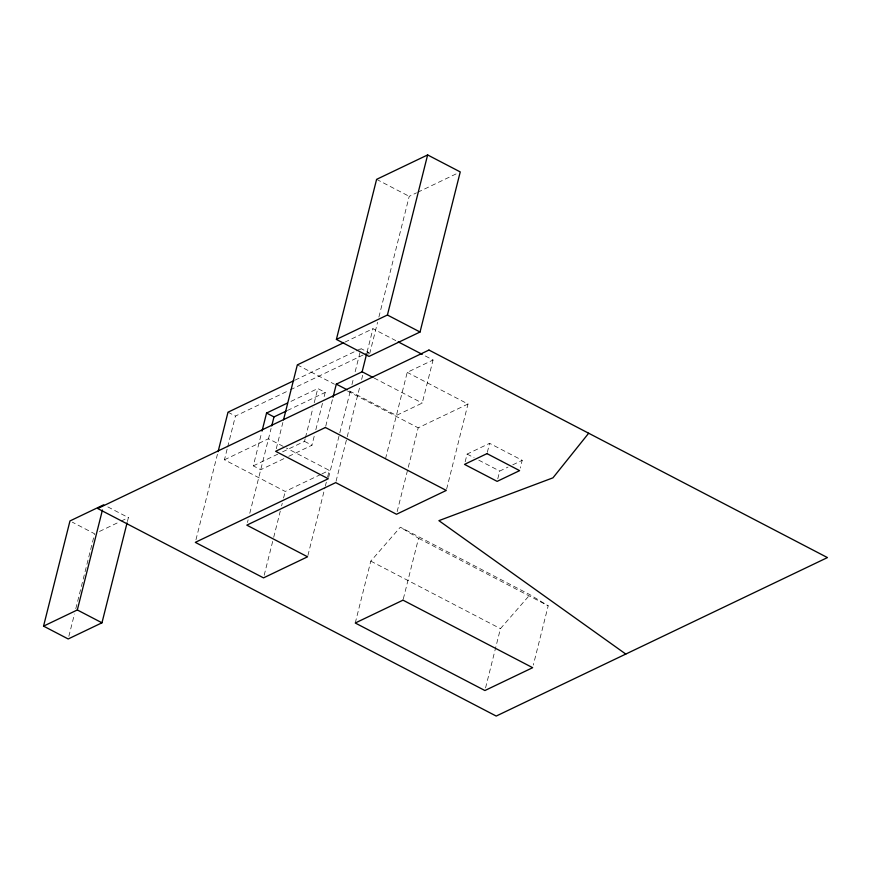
<?xml version="1.0" encoding="UTF-8"?>
<svg xmlns="http://www.w3.org/2000/svg" width="871" height="871" viewBox="0 0 871 871"><rect width="100%" height="100%" fill="white"/><g stroke="black" fill="none" stroke-linecap="round" stroke-linejoin="round"><path stroke-width="0.65" stroke-dasharray="4.36 3.27" d="M68.853 636.331L74.471 613.979M75.788 608.72L94.612 533.781L72.315 522.165M127.406 521.566L128.396 517.614L106.099 506.007M195.975 539.726L217.434 454.27M320.713 474.477L285.22 491.451L224.446 459.801L227.353 448.227M227.679 446.943L235.431 416.066L289.118 390.393M283.892 458.658L260.723 469.741L253.287 465.865L261.703 432.375M247.462 522.513L248.126 519.867M249.781 513.28L271.088 428.467M276.281 448.696L282.857 422.5M264.174 575.263L273.385 538.594M273.712 537.287L280.288 511.092M281.605 505.855L282.258 503.242M283.576 498.005L285.22 491.451M282.563 451.864L304.512 441.368L305.155 438.788M305.481 437.503L312.929 407.868M314.224 402.718L317.784 388.553L325.21 392.418L323.598 398.864M288.769 456.317L311.949 445.233L314.529 434.934M315.825 429.773L323.272 400.148M325.754 426.169L332.678 398.591M307.909 555.491L325.003 487.401M325.34 486.083L326.32 482.164M327.638 476.916L329.282 470.373L286.385 448.032M328.617 477.428L339.472 434.215M339.799 432.909L350.643 389.74M351.938 384.601L353.55 378.166M355.161 371.732L360.986 348.585L368.411 352.45L367.442 356.315M367.05 352.2L372.962 328.705L395.793 340.605M336.054 481.304L346.908 438.091M347.235 436.785L360.017 385.897M361.628 379.462L362.924 374.323M369.663 353.789L377.579 322.303M378.896 317.055L409.218 196.345L416.501 192.85M385.515 458.788L407.225 372.363L433.061 360.006L423.437 354.998M355.248 623.005L370.796 561.131L400.322 527.195L529.982 594.719L548.197 605.802L533.324 665.052M349.532 391.025L396.403 415.434L422.239 403.077L433.061 360.006M397.154 511.636L418.2 427.835L467.999 404.013L407.225 372.363M403.338 598.845L418.548 538.289L400.322 527.195M446.616 489.121L467.999 404.013M465.168 461.815L467.106 454.085L489.589 443.328L522.197 460.313L520.259 468.043M487.325 452.343L489.589 443.328M497.777 478.8L499.725 471.069L508 467.106M485.561 687.894L500.444 628.655L529.982 594.719M417.721 192.273L457.819 173.089M344.905 342.129L372.962 328.705M295.106 380.104L354.878 351.503M356.097 350.915L360.986 348.585M290.337 389.805L363.534 354.791M364.753 354.203L368.411 352.45M290.947 401.389L317.784 388.553M287.408 410.502L325.21 392.418M224.446 459.801L268.508 438.723L285.198 447.411M99.446 531.473L119.948 521.653M121.156 521.076L128.396 517.614M253.287 465.865L277.686 454.205M321.943 473.889L329.282 470.373M512.736 464.842L522.197 460.313M376.599 179.361L409.218 196.345M374.16 378.047L422.239 403.077M297.327 364.884L334.431 384.209M347.605 391.068L418.2 427.835M467.106 454.085L474.096 457.721M478.756 460.149L499.725 471.069M304.512 441.368L311.949 445.233M228.006 412.201L235.431 416.066M418.548 538.289L548.197 605.802M370.796 561.131L500.444 628.655"/><path stroke-width="1.31" d="M127.068 522.872L101.972 622.798L68.199 638.966L43.55 626.129L69.974 520.945L103.747 504.777M43.55 626.129L77.323 609.961L102.43 510.036M218.098 451.646L228.006 412.201L293.886 380.681M262.029 431.091L266.559 413.05L287.288 403.131M271.73 425.897L273.984 416.926L286.189 411.09M283.51 419.887L297.327 364.884L343.686 342.717M336.391 339.429L376.599 179.361L427.628 154.94L460.247 171.925L420.04 332.003L369.01 356.413L336.391 339.429L387.421 315.019L427.628 154.94M333.005 397.274L336.304 384.144L362.14 371.786L366.397 354.813M588.665 433.235L552.965 477.831L438.897 520.651L625.792 654.067M387.421 315.019L420.04 332.003M398.199 341.857L422.239 354.366M362.14 371.786L372.951 377.415M336.304 384.144L347.126 389.773M266.559 413.05L273.984 416.926M77.323 609.961L101.972 622.798M428.957 350.055L97.715 508.533L496.209 716.06L827.45 557.582L428.957 350.055M325.416 427.487L275.617 451.309L328.291 478.745L195.311 542.361L263.51 577.876L307.572 556.798L246.809 525.148L335.716 482.61L396.49 514.26L446.29 490.438L325.416 427.487M486.998 453.628L464.515 464.385L497.134 481.369L519.617 470.623L486.998 453.628M403.001 600.163L355.248 623.005L484.907 690.529L532.66 667.687L403.001 600.163"/></g></svg>
